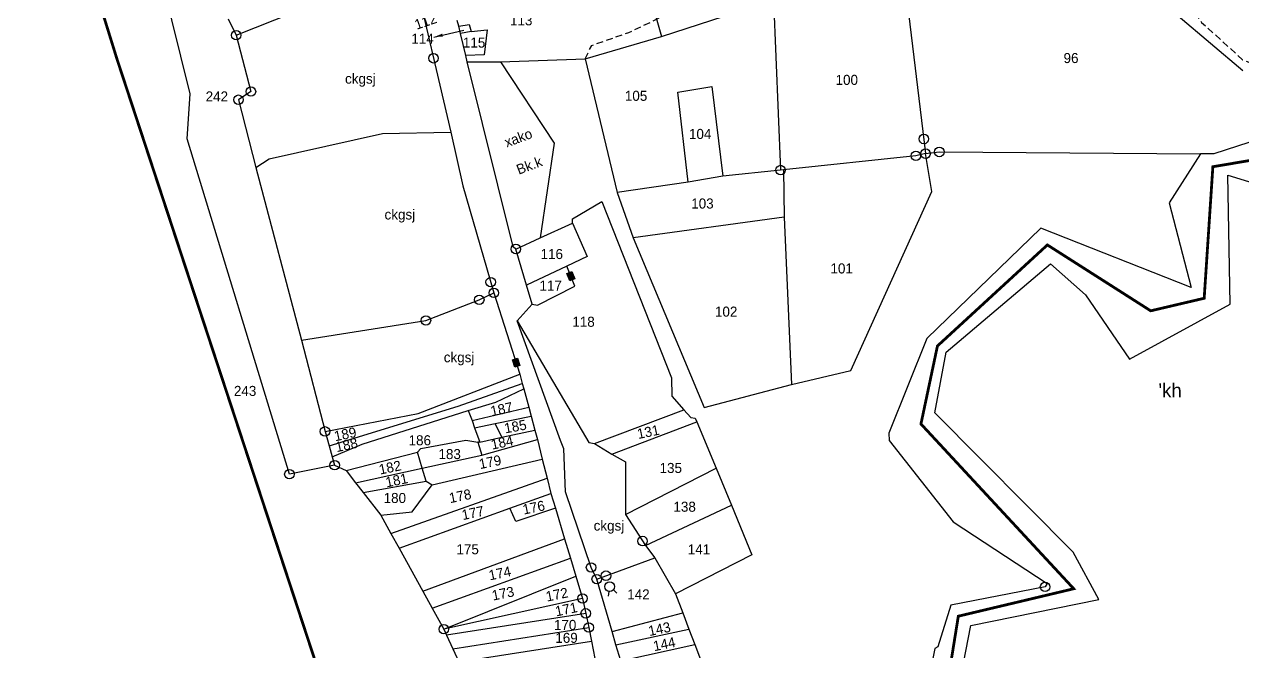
# Model space of a CAD drawing. Header units: metres. Extents: x 287585 to 289459, y 1999646 to 2003273.
# Drawn here: x 287646 to 288528, y 2000880 to 2001334 of the extents above; entities that cross this region are included whole.
import ezdxf
from ezdxf.enums import TextEntityAlignment as Align

# ---------------------------------------------------------------- set-up
doc = ezdxf.new("R2010")
doc.units = ezdxf.units.M
doc.header["$MEASUREMENT"] = 0
doc.linetypes.add('DASHDOT', pattern=[1, 0.5, -0.25, 0, -0.25])
doc.linetypes.add('DASHED', pattern=[0.75, 0.5, -0.25])
for name, color, linetype in [('LINE_FOOTPATH', 1, 'DASHED'), ('OFF', 1, 'Continuous'), ('POLY_PARCEL', 6, 'Continuous'), ('POLY_ROAD', 30, 'Continuous'), ('POLY_WATER', 4, 'Continuous'), ('SYM_ARROW', 1, 'Continuous'), ('SYM_STONE', 1, 'Continuous'), ('SYM_WELL', 1, 'Continuous'), ('TEXT_MAPIN', 7, 'Continuous'), ('TEXT_MAPOUT', 7, 'Continuous'), ('TEXT_PARCEL', 7, 'Continuous'), ('V_BOUND_LINE', 7, 'Continuous'), ('V_BOUND_STREAM_LINE', 7, 'DASHDOT')]:
    doc.layers.add(name, color=color, linetype=linetype)
doc.styles.get("Standard").update_dxf_attribs({"font": 'arial.ttf'})
doc.styles.add('TEXT_MAP', font='')
doc.styles.get('TEXT_MAP').set_extended_font_data('Kruti Dev 050')
doc.dimstyles.get("Standard").update_dxf_attribs({"dimtxt": 0.18, "dimasz": 0.18, "dimexe": 0.18, "dimexo": 0.0625, "dimgap": 0.09, "dimtad": 0, "dimtih": 1, "dimtoh": 1, "dimdec": 4, "dimzin": 0, "dimdsep": 46, "dimtxsty": 'Standard', "dimcen": 0.09, "dimadec": 0, "dimazin": 0, "dimtfac": 1, "dimtdec": 4, "dimtofl": 0, "dimtmove": 0, "dimatfit": 3, "dimfxl": 0, "dimtolj": 1, "dimtzin": 0, "dimarcsym": 0})

# ---------------------------------------------------------------- blocks, each defined once
blk = doc.blocks.new('MOTWELL')
for points in [[(-1.54, 2.96), (-0.8, 1.55)], [(1.54, 2.96), (0.8, 1.55)]]:
    blk.add_lwpolyline(points)
blk.add_circle((0, 0), 1.74)
blk = doc.blocks.new('STONE')
blk.add_circle((0, 0), 0.851)
blk = doc.blocks.new('STONESQUAREFILLED')
blk.add_hatch(color=256).paths.add_polyline_path([(0.7, -0.48), (0.7, 0.48), (-0.7, 0.48), (-0.7, -0.48)])
blk.add_lwpolyline([(-0.7, 0.48), (0.7, 0.48), (0.7, -0.48), (-0.7, -0.48)], close=True)
blk = doc.blocks.new('TEXTARROW')
blk.add_leader([(0.04, -0.01), (8.68, -0.01)], dimstyle='Standard', override={"dimtxt": 2.5, "dimasz": 2.5, "dimexe": 1.25, "dimexo": 0.625, "dimgap": 0.625, "dimtad": 1, "dimtih": 0, "dimtoh": 0, "dimzin": 8, "dimcen": 2.5, "dimtofl": 1})
blk = doc.blocks.new('9678')
at = {"layer": 'LINE_FOOTPATH', "ltscale": 10, "flags": 128}
blk.add_lwpolyline([(288067.41, 2001311.16), (288072.3, 2001321.04), (288099.7, 2001330.56), (288127.83, 2001343.99), (288184.5, 2001359.93), (288224.8, 2001365.38), (288284.83, 2001368.74), (288329.55, 2001375.97), (288389.57, 2001382.26), (288447.08, 2001389.4), (288479.83, 2001377.65), (288490.32, 2001366.74), (288518.03, 2001345.77), (288523.69, 2001338.1), (288553.91, 2001310.42), (288590.86, 2001296.15), (288610.58, 2001296.15), (288618.56, 2001293.21), (288649.2, 2001296.99), (288662.64, 2001293.63), (288712.17, 2001273.92), (288747.85, 2001265.53), (288755.83, 2001265.95), (288761.62, 2001268.84)], dxfattribs=at)
at = {"layer": 'OFF'}
blk.add_lwpolyline([(287803.36, 2001340.66), (287809.21, 2001328.55)], dxfattribs=at)
at = {"layer": 'POLY_PARCEL'}
for points in [[(288447.58, 2001381.68), (288506.27, 2001342.94), (288554.17, 2001302.44)], [(288111.45, 2001371.72), (288124.06, 2001327.73)], [(287882.07, 2001010.29), (287848.58, 2001003.66), (287772.81, 2001251.87), (287775.26, 2001285.17), (287754.63, 2001368)], [(288304.81, 2001361.43), (288319.41, 2001240.9)], [(288124.06, 2001327.73), (288206.96, 2001354.43)], [(288206.96, 2001354.43), (288212.08, 2001228.77)], [(287973.85, 2001335.21), (287981.57, 2001336.58), (287983.05, 2001331.41)], [(287983.05, 2001331.41), (287994.89, 2001332.52), (287992.67, 2001314.03), (287979.11, 2001313.52)], [(287809.21, 2001328.55), (287820.13, 2001286.87), (287810.88, 2001280.82), (287823.68, 2001230.7)], [(287983.05, 2001331.41), (287975.14, 2001329.88)], [(288067.41, 2001311.16), (288124.06, 2001327.73)], [(287980.25, 2001308.79), (288004.77, 2001308.86)], [(288004.77, 2001308.86), (288067.41, 2001311.16)], [(288004.77, 2001308.86), (288044.45, 2001248.72), (288034.11, 2001178.49)], [(288067.41, 2001311.16), (288091.06, 2001212.15)], [(288143.72, 2001219.83), (288136, 2001286.41), (288161.16, 2001290.7), (288169.45, 2001224.12)], [(287823.68, 2001230.7), (287833.64, 2001237.1), (287917.58, 2001255.94), (287968, 2001256.72)], [(288319.41, 2001240.9), (288312.22, 2001239.29), (288214.15, 2001229)], [(288220.07, 2001069.94), (288264.1, 2001080.51), (288323.99, 2001212.89), (288319.41, 2001240.9)], [(288319.41, 2001240.9), (288329.56, 2001242.15), (288522.93, 2001240.79)], [(287823.68, 2001230.7), (287857.5, 2001102.87)], [(288212.08, 2001228.77), (288169.45, 2001224.12)], [(288214.15, 2001229), (288212.08, 2001228.77)], [(288214.15, 2001229), (288214.71, 2001193.99)], [(288143.72, 2001219.83), (288091.06, 2001212.15)], [(288169.45, 2001224.12), (288143.72, 2001219.83)], [(288091.06, 2001212.15), (288103.07, 2001178.71)], [(288058.21, 2001189.49), (288058.21, 2001192.71), (288079.86, 2001205.6), (288131.44, 2001074.87), (288131.48, 2001061.29), (288140.58, 2001051.32)], [(288034.11, 2001178.49), (288058.21, 2001189.49)], [(288058.21, 2001189.49), (288069.01, 2001164.69), (288054.01, 2001157.58)], [(288214.71, 2001193.99), (288103.07, 2001178.71)], [(288214.71, 2001193.99), (288220.07, 2001069.94)], [(288016.2, 2001170.32), (288034.11, 2001178.49)], [(288103.07, 2001178.71), (288155.45, 2001053.08), (288220.07, 2001069.94)], [(288054.01, 2001157.58), (288024.16, 2001143.44)], [(288028.32, 2001129.39), (288032.17, 2001128.72), (288059.87, 2001142.71), (288054.01, 2001157.58)], [(287857.5, 2001102.87), (287949.62, 2001117.45), (287989.09, 2001132.73), (287999.87, 2001137.83)], [(288017.04, 2001117.28), (288070.21, 2001027.18), (288074.36, 2001026.26)], [(287857.5, 2001102.87), (287874.93, 2001035.33)], [(287874.93, 2001035.33), (287943.92, 2001048.49), (288019.09, 2001077.69)], [(287877.97, 2001024.67), (287973.51, 2001054.03), (288020.94, 2001070.84)], [(287980.98, 2001050.83), (288001.25, 2001056.88), (288021.99, 2001066.95)], [(287983.82, 2001043.37), (288025.69, 2001053.2)], [(287880.27, 2001016.59), (287902.38, 2001025.95), (287980.98, 2001050.83)], [(287980.98, 2001050.83), (287983.82, 2001043.37)], [(288000.98, 2001041.15), (288027.5, 2001046.51)], [(288074.36, 2001026.26), (288140.58, 2001051.32)], [(288140.58, 2001051.32), (288145.76, 2001045.64), (288148.98, 2001045.18), (288150.18, 2001042.3)], [(287874.93, 2001035.33), (287877.97, 2001024.67)], [(287983.82, 2001043.37), (287985.6, 2001038.04)], [(287985.6, 2001038.04), (288000.98, 2001041.15)], [(287985.6, 2001038.04), (287989.51, 2001027.37)], [(288005.87, 2001030.95), (288000.98, 2001041.15)], [(288005.87, 2001030.95), (288030.25, 2001036.28)], [(288087.26, 2001018.44), (288150.18, 2001042.3)], [(288150.18, 2001042.3), (288164.37, 2001008.01)], [(287943.28, 2001019.91), (287945.77, 2001022.75), (287979.2, 2001028.79), (287988.09, 2001027.37)], [(287989.51, 2001027.37), (287988.09, 2001027.37)], [(287988.09, 2001027.37), (287990.94, 2001017.77)], [(287989.51, 2001027.37), (288005.87, 2001030.95)], [(287990.94, 2001017.77), (288032.1, 2001029.44)], [(288074.36, 2001026.26), (288087.26, 2001018.44)], [(287877.97, 2001024.67), (287880.27, 2001016.59)], [(287890.61, 2001006.38), (287943.28, 2001019.91)], [(287946.84, 2001008.18), (287943.28, 2001019.91)], [(287946.84, 2001008.18), (287990.94, 2001017.77)], [(288087.26, 2001018.44), (288097.39, 2001012.91), (288097.39, 2000973.79)], [(287880.27, 2001016.59), (287882.07, 2001010.29)], [(287882.07, 2001010.29), (287890.61, 2001006.38)], [(287897.59, 2000997.21), (287946.84, 2001008.18)], [(287949.68, 2000998.58), (287946.84, 2001008.18)], [(287954.3, 2000995.74), (288035.75, 2001014.84)], [(288097.39, 2000973.79), (288164.37, 2001008.01)], [(288164.37, 2001008.01), (288175.7, 2000980.62)], [(287890.61, 2001006.38), (287897.59, 2000997.21)], [(287923.66, 2000959.81), (288039.26, 2001000.8)], [(287897.59, 2000997.21), (287903.05, 2000990.03)], [(287903.05, 2000990.03), (287949.68, 2000998.58)], [(287903.05, 2000990.03), (287916.21, 2000973.32)], [(287916.21, 2000973.32), (287939.37, 2000975.83), (287954.3, 2000995.74)], [(287949.68, 2000998.58), (287954.3, 2000995.74)], [(288011.82, 2000978.42), (288042.13, 2000989.35)], [(287916.21, 2000973.32), (287923.66, 2000959.81)], [(287929.73, 2000948.8), (288011.82, 2000978.42)], [(288045.4, 2000978.49), (288016.24, 2000968.57), (288011.82, 2000978.42)], [(288097.39, 2000973.79), (288112.13, 2000950.77)], [(288112.13, 2000950.77), (288175.7, 2000980.62)], [(288175.7, 2000980.62), (288190.89, 2000943.91), (288134.28, 2000915.1)], [(287923.66, 2000959.81), (287929.73, 2000948.8)], [(287947.22, 2000917.17), (288052.2, 2000955.89)], [(287929.73, 2000948.8), (287947.22, 2000917.17)], [(288112.13, 2000950.77), (288119.08, 2000941.8)], [(287954.26, 2000904.45), (288056.54, 2000941.51)], [(288076.03, 2000926.01), (288119.08, 2000941.8)], [(288119.08, 2000941.8), (288134.28, 2000915.1)], [(287962.86, 2000888.9), (288060.58, 2000928.08)], [(287947.22, 2000917.17), (287954.26, 2000904.45)], [(288065.53, 2000911.67), (287962.86, 2000888.9)], [(288134.28, 2000915.1), (288139.64, 2000901.01)], [(287954.26, 2000904.45), (287962.86, 2000888.9)], [(288067.88, 2000900.64), (287964.88, 2000884.48)], [(288087.37, 2000887.31), (288139.64, 2000901.01)], [(288139.64, 2000901.01), (288144.25, 2000888.91)], [(287962.86, 2000888.9), (287964.88, 2000884.48)], [(287964.88, 2000884.48), (287969.49, 2000874.36)], [(287969.49, 2000874.36), (288070.1, 2000890.17)], [(288090.25, 2000877.46), (288144.25, 2000888.91)], [(288144.25, 2000888.91), (288148.52, 2000877.69)], [(287969.49, 2000874.36), (287973.89, 2000864.72)], [(287973.89, 2000864.72), (288072.25, 2000880.07)], [(288093.75, 2000865.5), (288148.52, 2000877.69)], [(288148.52, 2000877.69), (288152.75, 2000866.61)]]:
    blk.add_lwpolyline(points, dxfattribs=at)
at = {"layer": 'POLY_ROAD'}
for points in [[(287809.21, 2001328.55), (287939.17, 2001380.34), (287968, 2001256.72)], [(287973.85, 2001335.21), (287972.78, 2001339.58)], [(287975.14, 2001329.88), (287973.85, 2001335.21)], [(287979.11, 2001313.52), (287975.14, 2001329.88)], [(287980.25, 2001308.79), (287979.11, 2001313.52)], [(288016.2, 2001170.32), (288014.11, 2001171.99), (287980.25, 2001308.79)], [(287968, 2001256.72), (287976.89, 2001217.18), (287999.87, 2001137.83)], [(288024.16, 2001143.44), (288016.2, 2001170.32)], [(288028.32, 2001129.39), (288024.16, 2001143.44)], [(287999.87, 2001137.83), (288019.09, 2001077.69)], [(288017.04, 2001117.28), (288028.32, 2001129.39)], [(288076.03, 2000926.01), (288071.82, 2000934.6), (288053.01, 2000990.56), (288051.76, 2001022.3), (288049.25, 2001028.57), (288017.04, 2001117.28)], [(288019.09, 2001077.69), (288020.94, 2001070.84)], [(288020.94, 2001070.84), (288021.99, 2001066.95)], [(288021.99, 2001066.95), (288025.69, 2001053.2)], [(288025.69, 2001053.2), (288027.5, 2001046.51)], [(288027.5, 2001046.51), (288030.25, 2001036.28)], [(288030.25, 2001036.28), (288032.1, 2001029.44)], [(288032.1, 2001029.44), (288035.75, 2001014.84)], [(288035.75, 2001014.84), (288039.26, 2001000.8)], [(288039.26, 2001000.8), (288042.13, 2000989.35)], [(288042.13, 2000989.35), (288045.4, 2000978.49)], [(288045.4, 2000978.49), (288052.2, 2000955.89)], [(288052.2, 2000955.89), (288056.54, 2000941.51)], [(288056.54, 2000941.51), (288060.58, 2000928.08)], [(288060.58, 2000928.08), (288065.53, 2000911.67)], [(288087.37, 2000887.31), (288076.03, 2000926.01)], [(288065.53, 2000911.67), (288067.88, 2000900.64)], [(288067.88, 2000900.64), (288070.1, 2000890.17)], [(288070.1, 2000890.17), (288072.25, 2000880.07)], [(288090.25, 2000877.46), (288087.37, 2000887.31)], [(288072.25, 2000880.07), (288077.17, 2000854.34)], [(288093.75, 2000865.5), (288090.25, 2000877.46)]]:
    blk.add_lwpolyline(points, dxfattribs=at)
at = {"layer": 'POLY_WATER'}
for points in [[(288593.52, 2001260.53), (288532.66, 2001240.79), (288522.93, 2001240.79)], [(288522.93, 2001240.79), (288499.7, 2001204.39), (288515.9, 2001141.84), (288404.76, 2001185.77), (288320.3, 2001104.18), (288292.19, 2001034.03), (288292.5, 2001028.69), (288339.91, 2000968.44), (288409.38, 2000922.74), (288407.81, 2000920.23), (288338.11, 2000906.74), (288328.38, 2000875.98), (288326.18, 2000874.73), (288315.19, 2000818.72)], [(288342.22, 2000837.19), (288352.86, 2000891.66), (288447.68, 2000910.8), (288428.53, 2000945.94), (288326.17, 2001049.02), (288334.65, 2001093.89), (288411.89, 2001159.37), (288437.63, 2001136.46), (288470.28, 2001088.77), (288544.88, 2001129.6), (288543, 2001224.99), (288589.78, 2001210.56)]]:
    blk.add_lwpolyline(points, dxfattribs=at)
at = {"layer": 'V_BOUND_LINE', "const_width": 2.07}
blk.add_lwpolyline([(288066.56, 2000579.54), (287882.38, 2000820.66), (287721.1, 2001310.56), (287653.74, 2001527.53), (287711.21, 2001544.96)], dxfattribs=at)
at = {"layer": 'V_BOUND_STREAM_LINE', "ltscale": 10, "const_width": 2.07, "flags": 128}
blk.add_lwpolyline([(288589.08, 2001240.86), (288532, 2001231.23), (288525.57, 2001133.87), (288485.99, 2001124.57), (288409.52, 2001173.35), (288328.17, 2001098.55), (288315.96, 2001040.82), (288429.04, 2000918.86), (288343.62, 2000898.53), (288332.16, 2000827.23), (288448.49, 2000715.03), (288439.54, 2000687.38), (288321.58, 2000641.03), (288236.16, 2000479.23), (288383.34, 2000405.47), (288409.37, 2000246.1), (288488.28, 2000198.95), (288520.1, 2000089.61), (288638.06, 1999951.39), (288504.65, 1999792.41), (288359.03, 1999688.33), (288071, 2000492)], dxfattribs=at)
at = {"layer": 'SYM_ARROW', "xscale": 2.633012020404379, "yscale": 2.633012020404379, "zscale": 2.633012020404379, "rotation": 13.07179174704939}
blk.add_blockref('TEXTARROW', (287955.39, 2001327.17), dxfattribs=at)
at = {"layer": 'SYM_STONE', "xscale": 4.130032322857219, "yscale": 4.130032322857219, "zscale": 4.130032322857219}
for p in [(287809.21, 2001328.55), (287955.22, 2001311.5), (287820.13, 2001286.87), (287810.88, 2001280.82), (288318.09, 2001251.78), (288312.22, 2001239.29), (288319.41, 2001240.9), (288329.56, 2001242.15), (288212.08, 2001228.77), (288016.2, 2001170.32), (287997.56, 2001145.82), (287989.09, 2001132.73), (287999.87, 2001137.83), (287949.62, 2001117.45), (287874.93, 2001035.33), (287882.07, 2001010.29), (287848.58, 2001003.66), (288109.95, 2000954.17), (288071.82, 2000934.6), (288076.03, 2000926.01), (288082.87, 2000928.52), (288407.81, 2000920.23), (288065.53, 2000911.67), (288067.88, 2000900.64), (287962.86, 2000888.9), (288070.1, 2000890.17)]:
    blk.add_blockref('STONE', p, dxfattribs=at)
for p, rotation in [((288056.9, 2001150.24), 111.509096114916), ((288016.37, 2001086.21), 107.7245844857672)]:
    blk.add_blockref('STONESQUAREFILLED', p, dxfattribs=dict(at, rotation=rotation))
at = {"layer": 'SYM_WELL', "xscale": 2.110532202362114, "yscale": 2.110532202362114, "zscale": 2.110532202362114, "rotation": 200.416515969206}
blk.add_blockref('MOTWELL', (288085.6, 2000920.42), dxfattribs=at)
at = {"layer": 'TEXT_MAPIN', "style": 'TEXT_MAP'}
for p in [(287889.77, 2001292.69), (287919, 2001192.16), (287962.84, 2001086.48), (288073.75, 2000961.89)]:
    blk.add_text('ckgsj', height=7.434, dxfattribs=at).set_placement(p)
for s, p in [('xako', (288009.44, 2001245.41)), ('Bk.k', (288018.33, 2001225.26))]:
    blk.add_text(s, height=7.434, rotation=20.6479, dxfattribs=at).set_placement(p)
at = {"layer": 'TEXT_MAPOUT', "style": 'TEXT_MAP'}
blk.add_text("'kh", height=10.325, dxfattribs=at).set_placement((288491.74, 2001060.49))
at = {"layer": 'TEXT_PARCEL', "style": 'TEXT_MAP'}
for s, rotation, p in [('112', 18.92875, (287949.37, 2001338.83)), ('187', 11.65271, (288005.57, 2001051.81)), ('185', 10.53315, (288015.8, 2001038.98)), ('189', 11.65271, (287889.88, 2001033.3)), ('131', 11.65271, (288114.14, 2001034.98)), ('188', 12.3125, (287890.88, 2001025.31)), ('184', 11.65271, (288005.98, 2001027.09)), ('179', 11.65271, (287997.09, 2001012.69)), ('182', 11.65271, (287923.03, 2001008.63)), ('181', 11.65271, (287927.92, 2000999.16)), ('178', 11.65271, (287974.94, 2000987.5)), ('176', 11.65271, (288029.37, 2000979.02)), ('177', 11.65271, (287984.32, 2000974.96)), ('174', 11.65271, (288004.3, 2000930.33)), ('173', 11.65271, (288006.63, 2000915.37)), ('172', 11.65271, (288046.54, 2000914.65)), ('171', 11.65271, (288053.46, 2000903.67)), ('143', 11.65271, (288122.42, 2000889.12)), ('144', 11.65271, (288125.98, 2000877.9))]:
    blk.add_text(s, height=7.434, rotation=rotation, dxfattribs=at).set_placement(p, align=Align.MIDDLE)
for s, p in [('113', (288020.13, 2001339.59)), ('114', (287947.11, 2001326.04)), ('115', (287985.27, 2001323.08)), ('96', (288427.04, 2001311.68)), ('100', (288261.08, 2001295.52)), ('105', (288105.14, 2001283.73)), ('242', (287794.9, 2001283.31)), ('104', (288152.57, 2001255.49)), ('103', (288154.26, 2001204.01)), ('116', (288042.74, 2001166.61)), ('101', (288257.29, 2001155.96)), ('117', (288041.94, 2001143.24)), ('102', (288171.81, 2001123.98)), ('118', (288066.26, 2001116.49)), ('243', (287815.81, 2001065.29)), ('186', (287945.08, 2001028.75)), ('183', (287967.2, 2001018.55)), ('135', (288130.83, 2001008.26)), ('180', (287926.61, 2000986.03)), ('138', (288141.09, 2000979.57)), ('175', (287980.51, 2000948.02)), ('141', (288151.7, 2000948.06)), ('142', (288106.88, 2000914.72)), ('170', (288052.65, 2000892.07)), ('169', (288053.67, 2000882.51))]:
    blk.add_text(s, height=7.434, dxfattribs=at).set_placement(p, align=Align.MIDDLE)
blk = doc.blocks.new('3147')
at = {"xscale": 0.9782491687043918, "yscale": 0.9782491687043918, "zscale": 0.9782491687043918}
blk.add_blockref('9678', (6250.14, 43527.99), dxfattribs=at)

msp = doc.modelspace()

# ---------------------------------------------------------------- block references
msp.add_blockref('3147', (0, 0))

doc.saveas('drawing.dxf')
